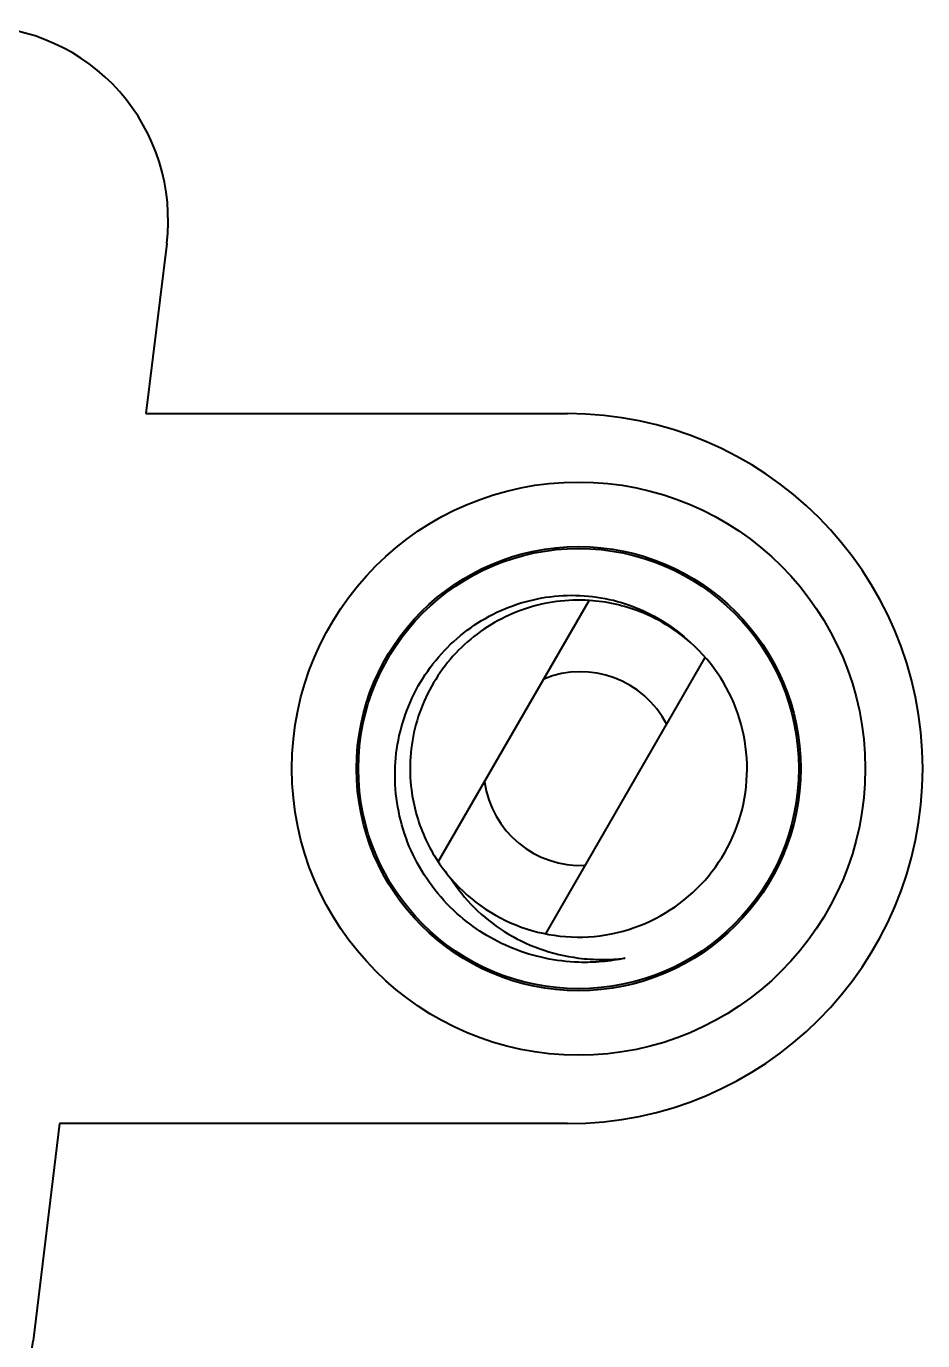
# Model space of a CAD drawing. Header units: millimetres. Extents: x 0 to 1682, y 0 to 1188.
# Drawn here: x 1357.31 to 1364.26, y 386.67 to 396.85 of the extents above; entities that cross this region are included whole.
import ezdxf

# ---------------------------------------------------------------- set-up
doc = ezdxf.new("R2010")
doc.units = ezdxf.units.MM
doc.header["$LTSCALE"] = 2
doc.layers.add('가시적인 것(ISO)', color=3, linetype='Continuous', lineweight=40)

msp = doc.modelspace()

# ---------------------------------------------------------------- linework, layer by layer
at = {"layer": '가시적인 것(ISO)'}
for p, q in [((1358.4012, 395.1679), (1358.2407, 393.8492)), ((1358.2407, 393.8492), (1361.5059, 393.8492)), ((1360.5041, 390.3768), (1361.6731, 392.4016)), ((1361.3368, 389.8191), (1362.5724, 391.9592)), ((1357.5711, 388.3492), (1357.3664, 386.6679)), ((1361.5059, 388.3492), (1357.5711, 388.3492))]:
    msp.add_line(p, q, dxfattribs=at)
for radius in [2.22, 1.72, 1.705]:
    msp.add_circle((1361.5909, 391.0992), radius, dxfattribs=at)
for centre, radius, start, end in [((1356.9122, 395.3492), 1.5, 353.05902, 90), ((1361.5059, 391.0992), 2.75, 270, 90), ((1361.5909, 391.0992), 1.305, 220.72223, 48.46127), ((1361.6059, 391.0992), 0.75, 27.13377, 112.24666), ((1361.6059, 391.0992), 0.75, 187.75334, 272.86623), ((1355.8774, 386.8492), 1.5, 270, 353.05902)]:
    msp.add_arc(centre, radius, start, end, dxfattribs=at)
for points, knots in [([(1361.5909, 389.5991), (1361.4163, 389.6049), (1361.2447, 389.6413), (1360.9231, 389.7709), (1360.7762, 389.8627), (1360.5061, 390.1061), (1360.3909, 390.2604), (1360.2275, 390.6032), (1360.1808, 390.7873), (1360.1614, 391.1612), (1360.1884, 391.3466), (1360.3118, 391.6945), (1360.4063, 391.8532), (1360.65, 392.1235), (1360.7959, 392.2323), (1361.1195, 392.3865), (1361.2933, 392.4306), (1361.6458, 392.449), (1361.8206, 392.4237), (1362.0738, 392.3342), (1362.1584, 392.2937), (1362.3165, 392.1962), (1362.3897, 392.1397), (1362.4563, 392.076)], [-0.53496702, -0.53496702, -0.53496702, -0.53496702, -0.48447955, -0.48447955, -0.4343907, -0.4343907, -0.37862364, -0.37862364, -0.32340566, -0.32340566, -0.2687436, -0.2687436, -0.21462298, -0.21462298, -0.16107245, -0.16107245, -0.10811126, -0.10811126, -0.05576209, -0.05576209, -0.02766782, -0.02766782, -0.000001, -0.000001, -0.000001, -0.000001]), ([(1362.4563, 392.076), (1362.4048, 392.1216), (1362.3498, 392.163), (1362.2206, 392.2453), (1362.1453, 392.2836), (1361.9414, 392.3634), (1361.8092, 392.3928), (1361.5044, 392.4125), (1361.3334, 392.3899), (1361.0098, 392.2801), (1360.8602, 392.1939), (1360.6029, 391.9688), (1360.4977, 391.832), (1360.3459, 391.526), (1360.3008, 391.3597), (1360.2831, 391.1045), (1360.2856, 391.0193), (1360.3122, 390.809), (1360.3465, 390.6861), (1360.4237, 390.5121), (1360.4536, 390.456), (1360.5218, 390.3481), (1360.56, 390.2964), (1360.6018, 390.2478)], [-0.39394734, -0.39394734, -0.39394734, -0.39394734, -0.37326609, -0.37326609, -0.34792526, -0.34792526, -0.30746675, -0.30746675, -0.25612465, -0.25612465, -0.20474635, -0.20474635, -0.15337787, -0.15337787, -0.10207468, -0.10207468, -0.07651294, -0.07651294, -0.03836928, -0.03836928, -0.01928415, -0.01928415, -0.00000204, -0.00000204, -0.00000204, -0.00000204]), ([(1360.6018, 390.2478), (1360.6533, 390.1671), (1360.7136, 390.0921), (1360.8527, 389.9533), (1360.931, 389.8912), (1361.1008, 389.784), (1361.1915, 389.7397), (1361.3852, 389.6699), (1361.4878, 389.6455), (1361.5909, 389.6322)], [-0.12071845, -0.12071845, -0.12071845, -0.12071845, -0.09176981, -0.09176981, -0.06180884, -0.06180884, -0.03144048, -0.03144048, -0.000001, -0.000001, -0.000001, -0.000001]), ([(1361.5909, 389.6322), (1361.6504, 389.6245), (1361.7103, 389.6205), (1361.8304, 389.6199), (1361.8904, 389.6233), (1361.9501, 389.6303)], [-0.036420014, -0.036420014, -0.036420014, -0.036420014, -0.018266127, -0.018266127, -0.000096723, -0.000096723, -0.000096723, -0.000096723]), ([(1361.9501, 389.6303), (1361.8912, 389.618), (1361.8316, 389.6092), (1361.7115, 389.5987), (1361.6512, 389.5971), (1361.5909, 389.5991)], [-0.036172781, -0.036172781, -0.036172781, -0.036172781, -0.018108435, -0.018108435, -0.000001, -0.000001, -0.000001, -0.000001])]:
    msp.add_open_spline(points, degree=3, knots=knots, dxfattribs=at)
for points in [[(1361.9498, 389.6302), (1361.9495, 389.6302), (1361.9492, 389.6301), (1361.9489, 389.63)], [(1361.9499, 389.6303), (1361.9498, 389.6302), (1361.9496, 389.6302), (1361.9494, 389.6302)], [(1361.9509, 389.6305), (1361.9506, 389.6304), (1361.9504, 389.6304), (1361.9501, 389.6303)]]:
    msp.add_open_spline(points, degree=3, dxfattribs=at)

doc.saveas('drawing.dxf')
